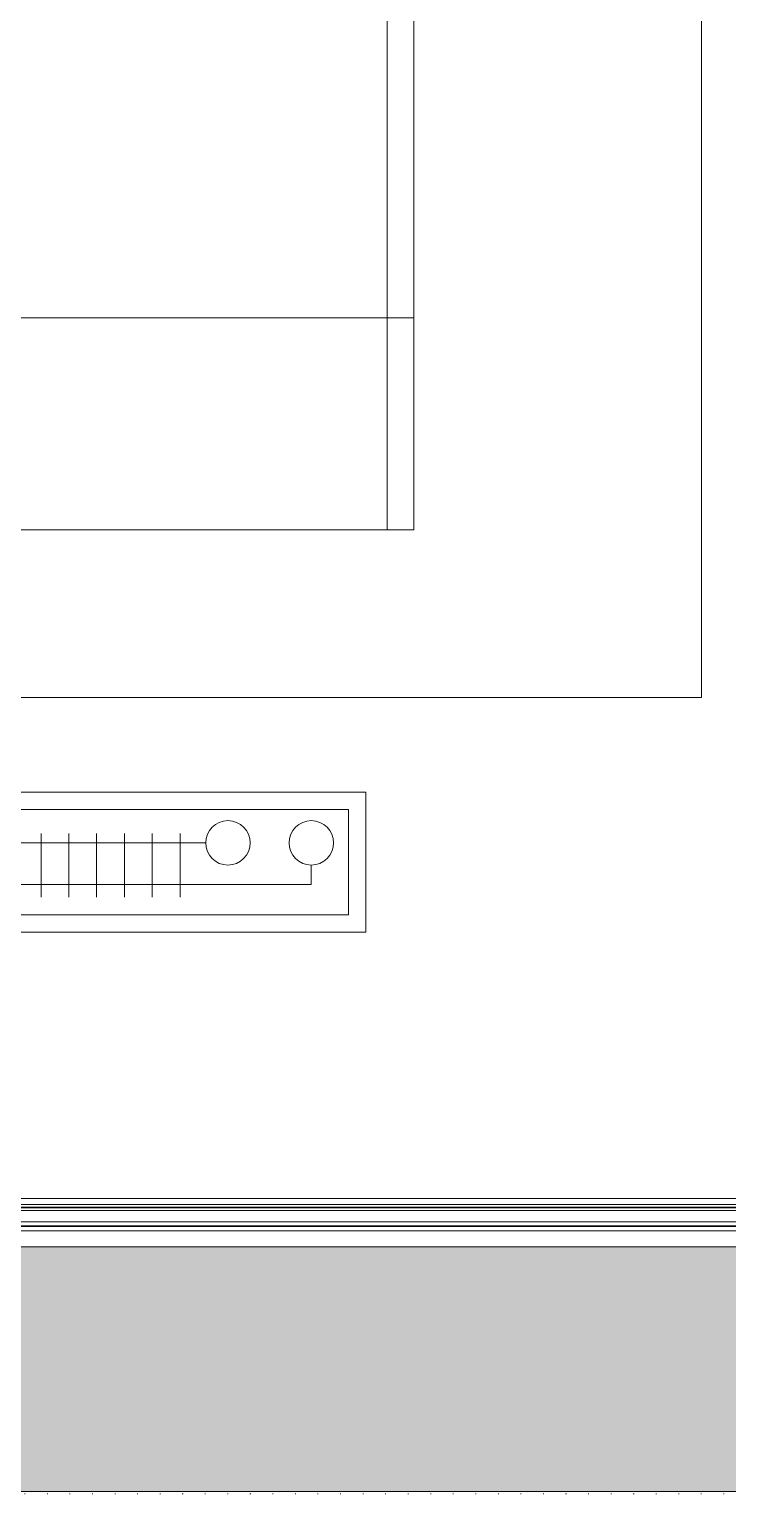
# Model space of a CAD drawing. Extents: x -2598 to 23780, y 0 to 8114.
# Drawn here: x 4574.4 to 4674.3, y 284.7 to 494.1 of the extents above; entities that cross this region are included whole.
import ezdxf

# ---------------------------------------------------------------- set-up
doc = ezdxf.new("R2010")
doc.units = 0
doc.header["$LTSCALE"] = 25
doc.header["$MEASUREMENT"] = 0
doc.linetypes.add('DOT2', pattern=[0.125, 0, -0.125])
doc.layers.get('0').update_dxf_attribs({"color": 9, "lineweight": 9})
for name, color, linetype, lineweight in [('04', 9, 'Continuous', 9), ('05', 9, 'Continuous', 9), ('06D', 9, 'Continuous', 9), ('09', 9, 'Continuous', 9), ('10', 9, 'Continuous', 9), ('15', 9, 'Continuous', 9), ('20', 9, 'DOT2', 9), ('32', 9, 'Continuous', 9), ('40', 9, 'Continuous', 9), ('40B', 9, 'Continuous', 9)]:
    doc.layers.add(name, color=color, linetype=linetype, lineweight=lineweight)

# ---------------------------------------------------------------- blocks, each defined once
blk = doc.blocks.new('p-audi-highlight_platform')
for p, q in [((30.3, 0), (30.3, 307.6)), ((660.6, 3.8), (0, 3.8))]:
    blk.add_line(p, q)
blk.add_lwpolyline([(0, 307.6), (660.6, 307.6), (660.6, 0), (0, 0)], close=True)
blk = doc.blocks.new('p-konvektor_audi')
for p, q in [((250, 89.48), (0, 89.47)), ((250, 89.47), (0, 89.48)), ((250, 69.47), (250, 89.47)), ((203.55, 84.5), (203.55, 75.36)), ((207.52, 84.5), (207.52, 75.36)), ((211.5, 84.5), (211.5, 75.36)), ((215.48, 84.5), (215.48, 75.36)), ((219.45, 84.5), (219.45, 75.36)), ((223.43, 84.5), (223.43, 75.36)), ((242.21, 82.69), (197.7, 82.69)), ((242.21, 79.91), (242.21, 82.69)), ((227.1, 76.72), (194.25, 76.73)), ((0, 69.47), (250, 69.47))]:
    blk.add_line(p, q)
for points in [[(250, 89.47), (0, 89.47), (0, 69.47), (250, 69.47)], [(247.51, 86.99), (247.51, 71.95), (2.49, 71.95), (2.49, 86.99)]]:
    blk.add_lwpolyline(points, close=True)
for centre in [(230.28, 76.72), (242.21, 76.72)]:
    blk.add_circle(centre, 3.18)
blk = doc.blocks.new('p-audi_arac')
at = {"layer": '06D', "lineweight": 0, "flags": 128}
blk.add_lwpolyline([(695.6, 0.8), (-4.4, 0.8), (-4.4, 400.8), (695.6, 400.8)], close=True, dxfattribs=at)
blk = doc.blocks.new('*U465')
at = {"layer": '15'}
for p, q in [((1.47, -18.95), (124.63, -18.95)), ((1.47, -19.35), (124.63, -19.35)), ((1.47, -19.42), (124.63, -19.42)), ((1.47, -19.82), (124.63, -19.82)), ((1.47, -21.42), (124.63, -21.42)), ((1.47, -22.02), (124.63, -22.02)), ((1.47, -22.1), (124.63, -22.1)), ((1.47, -22.7), (124.63, -22.7))]:
    blk.add_line(p, q, dxfattribs=at)
blk = doc.blocks.new('*U467')
at = {"layer": '15'}
for p, q in [((-1.47, -18.95), (-108.71, -18.95)), ((-1.47, -19.35), (-108.71, -19.35)), ((-1.47, -19.42), (-108.71, -19.42)), ((-1.47, -19.82), (-108.71, -19.82)), ((-1.47, -21.42), (-108.71, -21.42)), ((-1.47, -22.02), (-108.71, -22.02)), ((-1.47, -22.1), (-108.71, -22.1)), ((-1.47, -22.7), (-108.71, -22.7))]:
    blk.add_line(p, q, dxfattribs=at)
blk = doc.blocks.new('p-zemin kat')
at = {"layer": '09'}
h = blk.add_hatch(dxfattribs=at)
h.set_pattern_fill('SQUARE', color=252, scale=20, style=0)
h.paths.add_polyline_path([(4025.5, 285), (4822.5, 285), (4822.5, 2034.32), (4787.5, 2034.32), (4787.5, 320), (4025.5, 320)])
at = {"layer": '06D'}
blk.add_lwpolyline([(4025.5, 320), (4787.5, 320), (4787.5, 2034.62)], dxfattribs=at)
blk.add_lwpolyline([(4025.5, 285), (4822.5, 285), (4822.5, 2034.32), (4787.5, 2034.32), (4787.5, 320), (4025.5, 320), (4025.5, 285)], close=True, dxfattribs=at)
at = {"layer": '20'}
blk.add_lwpolyline([(1719.56, 284.7), (4822.79, 284.7), (4822.79, 2034.32)], dxfattribs=at)
at = {"layer": '40'}
blk.add_lwpolyline([(1851.16, 326.92), (3319.5, 326.92), (3319.5, 343), (3280.52, 343), (3280.5, 427), (3319.5, 427), (3319.5, 570), (4025.5, 570), (4025.5, 427), (4064.5, 427), (4064.5, 343), (3980.5, 343), (3980.5, 326.92), (4680.5, 326.92), (4680.5, 427), (4780.58, 427), (4780.58, 1901.49, 0.054196), (4273.07, 1999.31), (4278.59, 2070.68, 0.306949), (1935.27, 740.05), (1999.45, 708.36, 0.043245), (1856.49, 345)], format="xyb", close=True, dxfattribs=at)
at = {"layer": '40B'}
blk.add_lwpolyline([(3364.5, 343), (3319.5, 343), (3319.5, 320), (1719.67, 320), (1719.67, 326.92), (1719.56, 328.25, -0.047611), (1885.58, 764.59), (1935.27, 740.05, -0.306949), (4278.59, 2070.68), (4283.12, 2125.91, -0.05155), (4780.05, 2034.32), (4787.5, 2034.32), (4787.5, 320), (4025.5, 320), (4025.5, 570), (3319.5, 570), (3319.5, 427), (3364.5, 427), (3364.5, 343)], format="xyb", close=True, dxfattribs=at)
at = {"layer": '10'}
for name, p in [('*U465', (4489.17, 345)), ('*U467', (4722.5, 345))]:
    blk.add_blockref(name, p, dxfattribs=at)

msp = doc.modelspace()

# ---------------------------------------------------------------- block references
at = {"layer": '04', "rotation": 270}
msp.add_blockref('p-audi_arac', (4269.71, 1094.12), dxfattribs=at)
at = {"layer": '05', "rotation": 90}
msp.add_blockref('p-audi-highlight_platform', (4629.38, 422.51), dxfattribs=at)
at = {"layer": '10'}
msp.add_blockref('p-zemin kat', (0, 0), dxfattribs=at)
at = {"layer": '32', "xscale": -1, "rotation": 180}
msp.add_blockref('p-konvektor_audi', (4372.5, 454.48), dxfattribs=at)

doc.saveas('drawing.dxf')
